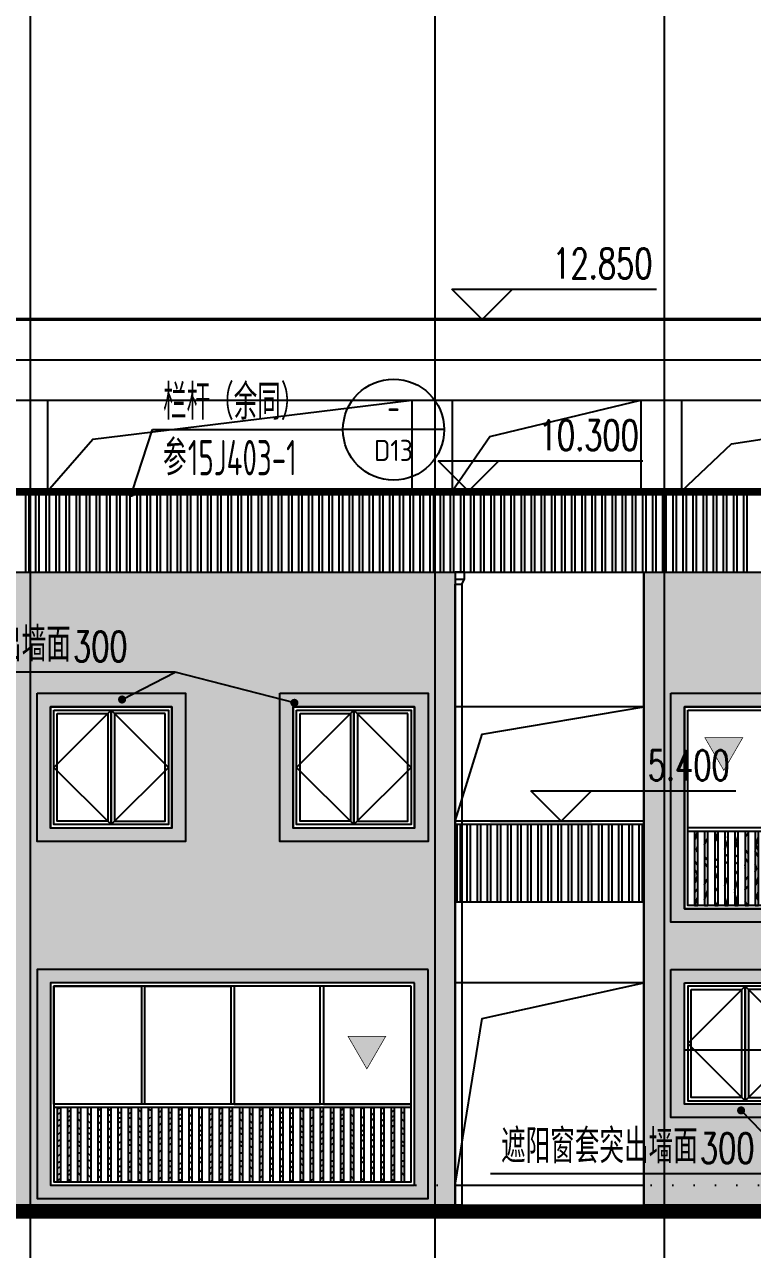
# Model space of a CAD drawing. Header units: millimetres. Extents: x -1048436 to -185795, y -983427 to 400387.
# Drawn here: x -728902 to -718105, y -742150 to -723964 of the extents above; entities that cross this region are included whole.
import ezdxf
from ezdxf.enums import TextEntityAlignment as Align

# ---------------------------------------------------------------- set-up
doc = ezdxf.new("R2010")
doc.units = ezdxf.units.MM
doc.header["$LTSCALE"] = 500
doc.linetypes.add('A-FP_05$0$pln_L5$0$Col_L4$0$PHANTOM', pattern=[63.5, 31.75, -6.35, 6.35, -6.35, 6.35, -6.35])
doc.linetypes.add('DOT', pattern=[6.35, 0, -6.35])
for name, color, linetype in [('DIM_ELEV', 3, 'Continuous'), ('PUB_TEXT', 7, 'Continuous'), ('建-填充', 9, 'Continuous'), ('建-文字', 4, 'Continuous'), ('建-楼梯-扶手栏杆', 3, 'Continuous'), ('建-窗', 135, 'Continuous'), ('建-符号', 13, 'Continuous'), ('建-符号-引出', 150, 'Continuous'), ('楼层虚线', 1, 'Continuous')]:
    doc.layers.add(name, color=color, linetype=linetype)
doc.layers.add('建-非打-01', color=6, linetype='Continuous', plot=False)
doc.styles.add('_TCH_DIM', font='SIMPLEX', dxfattribs={"bigfont": 'GBCBIG'})
doc.styles.add('XD2008', font='xd-hzs.shx', dxfattribs={"width": 0.7, "bigfont": 'xd-hztxt.shx'})
pattern_1 = [(360, (-728175.4, -637704.3), (800, 800), [40, -760]), (360, (-728735.4, -637624.3), (800, 800), [80, -720]), (360, (-728215.4, -637584.3), (800, 800), [40, -760]), (360, (-728695.4, -637504.3), (800, 800), [40, -760]), (360, (-728215.4, -637464.3), (800, 800), [40, -760]), (360, (-728655.4, -637424.3), (800, 800), [40, -760]), (360, (-728215.4, -637384.3), (800, 800), [40, -760]), (360, (-728655.4, -637304.3), (800, 800), [40, -440, 40, -280]), (360, (-728655.4, -637224.3), (800, 800), [80, -400, 40, -280]), (360, (-728695.4, -637104.3), (800, 800), [40, -120, 40, -320, 40, -240]), (360, (-728735.4, -637024.3), (800, 800), [40, -160, 80, -520]), (360, (-728215.4, -636984.3), (800, 800), [40, -760]), (360, (-728735.4, -636944.3), (800, 800), [40, -200, 40, -520]), (45, (-728815.4, -637704.33), (1e-07, 800), [113.137, -1018.234]), (45, (-728135.4, -637704.33), (1e-07, 800), [226.274, -905.0967]), (45, (-728135.4, -637304.33), (1e-07, 800), [56.568, -1074.803]), (45, (-728815.4, -637224.33), (1e-07, 800), [169.7056, -961.665]), (45, (-728135.4, -637224.33), (1e-07, 800), [282.843, -848.528]), (45, (-728135.4, -637104.33), (1e-07, 800), [169.7056, -961.665]), (315, (-728295.4, -637024.33), (800, -1e-07), [56.568, -1074.803]), (315, (-728575.4, -637664.33), (800, -1e-07), [113.137, -1018.234]), (315, (-728535.4, -637344.33), (800, -1e-07), [113.137, -1018.234]), (315, (-728295.4, -637504.33), (800, -1e-07), [113.137, -1018.234]), (315, (-728335.4, -637184.33), (800, -1e-07), [113.137, -1018.234]), (315, (-728295.4, -637104.33), (800, -1e-07), [169.7056, -961.665]), (315, (-728495.4, -637584.33), (800, -1e-07), [169.7056, -961.665]), (315, (-728375.4, -637544.33), (800, -1e-07), [169.7056, -961.665]), (315, (-728495.4, -637264.33), (800, -1e-07), [169.7056, -961.665]), (315, (-728415.4, -637224.33), (800, -1e-07), [169.7056, -961.665]), (26.56505, (-728775.4, -637544.33), (800, 2e-07), [89.443, -1699.4117]), (26.56505, (-728175.4, -637584.33), (800, 2e-07), [357.771, -1431.0835]), (26.56505, (-728175.4, -637464.33), (800, 2e-07), [357.771, -1431.0835]), (26.56505, (-728175.4, -637384.33), (800, 2e-07), [357.7712, -536, 178.888, -716.1952]), (26.56505, (-728095.4, -637264.33), (800, 2e-07), [89.443, -1699.4117]), (26.56505, (-728815.4, -636984.33), (800, 2e-07), [89.443, -1699.4117]), (26.56505, (-728175.4, -636984.33), (800, 2e-07), [178.8854, -1609.969]), (333.43495, (-728375.4, -637704.33), (800, -5e-07), [178.8854, -1609.969]), (333.43495, (-728655.4, -637504.33), (800, -5e-07), [178.8854, -1609.969]), (333.43495, (-728655.4, -637624.33), (800, -5e-07), [89.443, -1699.409]), (333.43495, (-728615.4, -637424.33), (800, -5e-07), [268.328, -1520.526]), (333.43495, (-728455.4, -637424.33), (800, -5e-07), [178.8854, -1609.969]), (333.43495, (-728375.4, -637384.33), (800, -5e-07), [178.8854, -1609.969]), (333.43495, (-728615.4, -637304.33), (800, -5e-07), [89.443, -1699.409]), (333.43495, (-728575.4, -637224.33), (800, -5e-07), [89.443, -1699.409]), (333.43495, (-728255.4, -637064.33), (800, -5e-07), [89.443, -1699.409]), (333.43495, (-728295.4, -637344.33), (800, -5e-07), [89.443, -1699.409]), (333.43495, (-728655.4, -637104.33), (800, -5e-07), [268.328, -1520.526]), (333.43495, (-728695.4, -637024.33), (800, -5e-07), [178.8854, -1609.969]), (333.43495, (-728255.4, -637264.33), (800, -5e-07), [89.44, -804.96, 89.44, -805.0144]), (333.43495, (-728495.4, -637104.33), (800, -5e-07), [178.8854, -1609.969]), (333.43495, (-728455.4, -637024.33), (800, -5e-07), [178.8854, -1609.969]), (333.43495, (-728695.4, -636944.33), (800, -5e-07), [178.8854, -1609.969]), (333.43495, (-728455.4, -636944.33), (800, -5e-07), [178.8854, -1609.969])]

# ---------------------------------------------------------------- blocks, each defined once
blk = doc.blocks.new('hgfhfgd')
at = {"layer": '建-窗', "linetype": 'Continuous'}
blk.add_line((32000, -47165), (32000, -48865), dxfattribs=at)
for points in [[(32900, -47115), (31100, -47115), (31100, -48915), (32900, -48915)], [(31150, -47165), (32000, -47165), (32000, -48865), (31150, -48865)], [(31200, -47215), (31950, -47215), (31950, -48815), (31200, -48815)], [(32000, -47165), (32850, -47165), (32850, -48865), (32000, -48865)], [(32800, -47215), (32050, -47215), (32050, -48815), (32800, -48815)]]:
    blk.add_lwpolyline(points, close=True, dxfattribs=at)
for points in [[(32000, -47165), (31150, -48015), (32000, -48865)], [(32000, -47165), (32850, -48015), (32000, -48865)]]:
    blk.add_lwpolyline(points, dxfattribs=at)
blk = doc.blocks.new('ffghfjj')
at = {"layer": '建-填充', "linetype": 'A-FP_05$0$pln_L5$0$Col_L4$0$PHANTOM'}
h = blk.add_hatch(dxfattribs=at)
h.set_pattern_fill('木纹01', color=256, scale=200)
h.set_pattern_definition([(97.24753, (-684428.8, -478958.74), (-894.5332, 692.6834), [40, -760]), (97.24753, (-684437.5, -479524.36), (-894.5332, 692.6834), [80, -720]), (97.24753, (-684542.8, -479013.6), (-894.5332, 692.6834), [40, -760]), (97.24753, (-684561.6, -479499.8), (-894.5332, 692.6834), [40, -760]), (97.24753, (-684661.8, -479028.7), (-894.5332, 692.6834), [40, -760]), (97.24753, (-684646, -479470.2), (-894.5332, 692.6834), [40, -760]), (97.24753, (-684741.2, -479038.8), (-894.5332, 692.6834), [40, -760]), (97.24753, (-684765, -479485.4), (-894.5332, 692.6834), [40, -440, 40, -280]), (97.24753, (-684844.4, -479495.5), (-894.5332, 692.6834), [80, -400, 40, -280]), (97.24753, (-684958.4, -479550.3), (-894.5332, 692.6834), [40, -120, 40, -320, 40, -240]), (97.24753, (-685032.7, -479600.05), (-894.5332, 692.6834), [40, -160, 80, -520]), (97.24753, (-685138, -479089.25), (-894.5332, 692.6834), [40, -760]), (97.24753, (-685112.1, -479610.15), (-894.5332, 692.6834), [40, -200, 40, -520]), (142.24753, (-684348.05, -479593.6), (-793.6083, -100.9249), [113.1368, -1018.23405]), (142.24753, (-684433.83, -478919.06), (-793.6083, -100.9249), [226.27416, -905.0967]), (142.24753, (-684830.64, -478969.5), (-793.6083, -100.9249), [56.568, -1074.80285]), (142.24753, (-684824.2, -479654.2), (-793.6083, -100.9249), [169.7056, -961.66525]), (142.24753, (-684910, -478979.6), (-793.6083, -100.9249), [282.8427, -848.5281]), (142.24753, (-685029.04, -478994.75), (-793.6083, -100.9249), [169.7056, -961.66525]), (52.24753, (-685088.2, -479163.57), (-100.9249, 793.6083), [56.568, -1074.80285]), (52.24753, (-684418, -479360.6), (-100.9249, 793.6083), [113.1368, -1018.23405]), (52.24753, (-684740.5, -479361.3), (-100.9249, 793.6083), [113.1368, -1018.23405]), (52.24753, (-684612.05, -479103), (-100.9249, 793.6083), [113.1368, -1018.23405]), (52.24753, (-684924.45, -479183.06), (-100.9249, 793.6083), [113.1368, -1018.23405]), (52.24753, (-685008.86, -479153.5), (-100.9249, 793.6083), [169.7056, -961.66525]), (52.24753, (-684507.46, -479291.3), (-100.9249, 793.6083), [169.7056, -961.66525]), (52.24753, (-684562.3, -479177.3), (-100.9249, 793.6083), [169.7056, -961.66525]), (52.24753, (-684824.9, -479331.7), (-100.9249, 793.6083), [169.7056, -961.66525]), (52.24753, (-684874.7, -479257.4), (-100.9249, 793.6083), [169.7056, -961.66525]), (123.812577, (-684511.8, -479574.13), (-100.92491, 793.60832), [89.4427, -1699.4117]), (123.812577, (-684547.83, -478973.88), (-100.92491, 793.60832), [357.7709, -1431.0835]), (123.812577, (-684666.87, -478989.02), (-100.92491, 793.60832), [357.7709, -1431.0835]), (123.812577, (-684746.23, -478999.1), (-100.92491, 793.60832), [357.7712, -536, 178.888, -716.1952]), (123.812577, (-684875.36, -478934.9), (-100.92491, 793.60832), [89.4427, -1699.4117]), (123.812577, (-685062.3, -479684.46), (-100.92491, 793.60832), [89.4427, -1699.4117]), (123.812577, (-685143.04, -479049.57), (-100.92491, 793.60832), [178.88544, -1609.96894]), (70.682475, (-684403.56, -479157.14), (-100.92491, 793.60832), [178.88544, -1609.96894]), (70.682475, (-684566.63, -479460.14), (-100.92491, 793.60832), [178.88544, -1609.96894]), (70.682475, (-684447.6, -479445), (-100.92491, 793.60832), [89.4427, -1699.40894]), (70.682475, (-684651.04, -479430.55), (-100.92491, 793.60832), [268.32816, -1520.5262]), (70.682475, (-684671.23, -479271.83), (-100.92491, 793.60832), [178.88544, -1609.96894]), (70.682475, (-684721, -479197.5), (-100.92491, 793.60832), [178.88544, -1609.96894]), (70.682475, (-684770.1, -479445.7), (-100.92491, 793.60832), [89.4427, -1699.40894]), (70.682475, (-684854.5, -479416.1), (-100.92491, 793.60832), [89.4427, -1699.40894]), (70.682475, (-685053.58, -479118.84), (-100.92491, 793.60832), [89.4427, -1699.40894]), (70.682475, (-684770.77, -479123.2), (-100.92491, 793.60832), [89.4427, -1699.40894]), (70.682475, (-684963.44, -479510.6), (-100.92491, 793.60832), [268.32816, -1520.5262]), (70.682475, (-685037.75, -479560.37), (-100.92491, 793.60832), [178.88544, -1609.96894]), (70.682475, (-684855.18, -479093.6), (-100.92491, 793.60832), [89.44, -804.96, 89.44, -805.0144]), (70.682475, (-684983.62, -479351.88), (-100.92491, 793.60832), [178.88544, -1609.96894]), (70.682475, (-685068.03, -479322.3), (-100.92491, 793.60832), [178.88544, -1609.96894]), (70.682475, (-685117.1, -479570.47), (-100.92491, 793.60832), [178.88544, -1609.96894]), (70.682475, (-685147.4, -479332.4), (-100.92491, 793.60832), [178.88544, -1609.96894])])
h.paths.add_polyline_path([(24500, -48965), (24450, -48965), (24450, -50065), (24500, -50065)])
h.paths.add_polyline_path([(24650, -48965), (24600, -48965), (24600, -50065), (24650, -50065)])
h.paths.add_polyline_path([(24800, -48965), (24750, -48965), (24750, -50065), (24800, -50065)])
h.paths.add_polyline_path([(24950, -48965), (24900, -48965), (24900, -50065), (24950, -50065)])
h.paths.add_polyline_path([(25100, -48965), (25050, -48965), (25050, -50065), (25100, -50065)])
h.paths.add_polyline_path([(25250, -48965), (25200, -48965), (25200, -50065), (25250, -50065)])
h.paths.add_polyline_path([(25400, -48965), (25350, -48965), (25350, -50065), (25400, -50065)])
h.paths.add_polyline_path([(25550, -48965), (25500, -48965), (25500, -50065), (25550, -50065)])
h.paths.add_polyline_path([(25700, -48965), (25650, -48965), (25650, -50065), (25700, -50065)])
h.paths.add_polyline_path([(25850, -48965), (25800, -48965), (25800, -50065), (25850, -50065)])
h.paths.add_polyline_path([(26000, -48965), (25950, -48965), (25950, -50065), (26000, -50065)])
h.paths.add_polyline_path([(26150, -48965), (26100, -48965), (26100, -50065), (26150, -50065)])
h.paths.add_polyline_path([(26300, -48965), (26250, -48965), (26250, -50065), (26300, -50065)])
h.paths.add_polyline_path([(26450, -48965), (26400, -48965), (26400, -50065), (26450, -50065)])
h.paths.add_polyline_path([(26600, -48965), (26550, -48965), (26550, -50065), (26600, -50065)])
h.paths.add_polyline_path([(26750, -48965), (26700, -48965), (26700, -50065), (26750, -50065)])
h.paths.add_polyline_path([(26900, -48965), (26850, -48965), (26850, -50065), (26900, -50065)])
h.paths.add_polyline_path([(27050, -48965), (27000, -48965), (27000, -50065), (27050, -50065)])
h.paths.add_polyline_path([(27200, -48965), (27150, -48965), (27150, -50065), (27200, -50065)])
h.paths.add_polyline_path([(27350, -48965), (27300, -48965), (27300, -50065), (27350, -50065)])
h.paths.add_polyline_path([(27500, -48965), (27450, -48965), (27450, -50065), (27500, -50065)])
h.paths.add_polyline_path([(27650, -48965), (27600, -48965), (27600, -50065), (27650, -50065)])
h.paths.add_polyline_path([(27800, -48965), (27750, -48965), (27750, -50065), (27800, -50065)])
h.paths.add_polyline_path([(27950, -48965), (27900, -48965), (27900, -50065), (27950, -50065)])
h.paths.add_polyline_path([(28100, -48965), (28050, -48965), (28050, -50065), (28100, -50065)])
h.paths.add_polyline_path([(28250, -48965), (28200, -48965), (28200, -50065), (28250, -50065)])
h.paths.add_polyline_path([(28400, -48965), (28350, -48965), (28350, -50065), (28400, -50065)])
h.paths.add_polyline_path([(28550, -48965), (28500, -48965), (28500, -50065), (28550, -50065)])
h.paths.add_polyline_path([(28700, -48965), (28650, -48965), (28650, -50065), (28700, -50065)])
h.paths.add_polyline_path([(28850, -48965), (28800, -48965), (28800, -50065), (28850, -50065)])
h.paths.add_polyline_path([(29000, -48965), (28950, -48965), (28950, -50065), (29000, -50065)])
h.paths.add_polyline_path([(29150, -48965), (29100, -48965), (29100, -50065), (29150, -50065)])
for p, q in [((29250, -48915), (24350, -48915)), ((29250, -48965), (24350, -48965))]:
    blk.add_line(p, q)
for points in [[(24500, -48965), (24450, -48965), (24450, -50065), (24500, -50065)], [(24650, -48965), (24600, -48965), (24600, -50065), (24650, -50065)], [(24800, -48965), (24750, -48965), (24750, -50065), (24800, -50065)], [(24950, -48965), (24900, -48965), (24900, -50065), (24950, -50065)], [(25100, -48965), (25050, -48965), (25050, -50065), (25100, -50065)], [(25250, -48965), (25200, -48965), (25200, -50065), (25250, -50065)], [(25400, -48965), (25350, -48965), (25350, -50065), (25400, -50065)], [(25550, -48965), (25500, -48965), (25500, -50065), (25550, -50065)], [(25700, -48965), (25650, -48965), (25650, -50065), (25700, -50065)], [(25850, -48965), (25800, -48965), (25800, -50065), (25850, -50065)], [(26000, -48965), (25950, -48965), (25950, -50065), (26000, -50065)], [(26150, -48965), (26100, -48965), (26100, -50065), (26150, -50065)], [(26300, -48965), (26250, -48965), (26250, -50065), (26300, -50065)], [(26450, -48965), (26400, -48965), (26400, -50065), (26450, -50065)], [(26600, -48965), (26550, -48965), (26550, -50065), (26600, -50065)], [(26750, -48965), (26700, -48965), (26700, -50065), (26750, -50065)], [(26900, -48965), (26850, -48965), (26850, -50065), (26900, -50065)], [(27050, -48965), (27000, -48965), (27000, -50065), (27050, -50065)], [(27200, -48965), (27150, -48965), (27150, -50065), (27200, -50065)], [(27350, -48965), (27300, -48965), (27300, -50065), (27350, -50065)], [(27500, -48965), (27450, -48965), (27450, -50065), (27500, -50065)], [(27650, -48965), (27600, -48965), (27600, -50065), (27650, -50065)], [(27800, -48965), (27750, -48965), (27750, -50065), (27800, -50065)], [(27950, -48965), (27900, -48965), (27900, -50065), (27950, -50065)], [(28100, -48965), (28050, -48965), (28050, -50065), (28100, -50065)], [(28250, -48965), (28200, -48965), (28200, -50065), (28250, -50065)], [(28400, -48965), (28350, -48965), (28350, -50065), (28400, -50065)], [(28550, -48965), (28500, -48965), (28500, -50065), (28550, -50065)], [(28700, -48965), (28650, -48965), (28650, -50065), (28700, -50065)], [(28850, -48965), (28800, -48965), (28800, -50065), (28850, -50065)], [(29000, -48965), (28950, -48965), (28950, -50065), (29000, -50065)], [(29150, -48965), (29100, -48965), (29100, -50065), (29150, -50065)]]:
    blk.add_lwpolyline(points, close=True)
at = {"layer": '建-窗', "linetype": 'Continuous'}
for p, q in [((25550, -47165), (25550, -48915)), ((25600, -47165), (25600, -48915)), ((26825, -47165), (26825, -48915)), ((28000, -47165), (28000, -48915)), ((28050, -47165), (28050, -48915))]:
    blk.add_line(p, q, dxfattribs=at)
for points in [[(24100, -46915), (29500, -46915), (29500, -50315), (24100, -50315)], [(24300, -47115), (29300, -47115), (29300, -50115), (24300, -50115)], [(24350, -47165), (29250, -47165), (29250, -50065), (24350, -50065)], [(24350, -47165), (25550, -47165), (25550, -48915), (24350, -48915)], [(25600, -47165), (26775, -47165), (26775, -48915), (25600, -48915)], [(28000, -47165), (26825, -47165), (26825, -48915), (28000, -48915)], [(29250, -47165), (28050, -47165), (28050, -48915), (29250, -48915)]]:
    blk.add_lwpolyline(points, close=True, dxfattribs=at)
blk = doc.blocks.new('jhgjds')
at = {"layer": '建-填充', "linetype": 'A-FP_05$0$pln_L5$0$Col_L4$0$PHANTOM'}
h = blk.add_hatch(dxfattribs=at)
h.set_pattern_fill('木纹01', color=256, scale=200, angle=-97.2475)
h.set_pattern_definition([(360, (640, -2e-07), (800, 800), [40, -760]), (360, (80, 80), (800, 800), [80, -720]), (360, (600, 120), (800, 800), [40, -760]), (360, (120, 200), (800, 800), [40, -760]), (360, (600, 240), (800, 800), [40, -760]), (360, (160, 280), (800, 800), [40, -760]), (360, (600, 320), (800, 800), [40, -760]), (360, (160, 400), (800, 800), [40, -440, 40, -280]), (360, (160, 480), (800, 800), [80, -400, 40, -280]), (360, (120, 600), (800, 800), [40, -120, 40, -320, 40, -240]), (360, (80, 680), (800, 800), [40, -160, 80, -520]), (360, (600, 720), (800, 800), [40, -760]), (360, (80, 760), (800, 800), [40, -200, 40, -520]), (45, (-6e-11, 0), (2e-07, 800), [113.137, -1018.234]), (45, (680, -2e-07), (2e-07, 800), [226.274, -905.0967]), (45, (680, 400), (2e-07, 800), [56.568, -1074.803]), (45, (1e-07, 480), (2e-07, 800), [169.7056, -961.665]), (45, (680, 480), (2e-07, 800), [282.843, -848.528]), (45, (680, 600), (2e-07, 800), [169.7056, -961.665]), (315, (520, 680), (800, -2e-07), [56.568, -1074.803]), (315, (240, 40), (800, -2e-07), [113.137, -1018.234]), (315, (280, 360), (800, -2e-07), [113.137, -1018.234]), (315, (520, 200), (800, -2e-07), [113.137, -1018.234]), (315, (480, 520), (800, -2e-07), [113.137, -1018.234]), (315, (520, 600), (800, -2e-07), [169.7056, -961.665]), (315, (320, 120), (800, -2e-07), [169.7056, -961.665]), (315, (440, 160), (800, -2e-07), [169.7056, -961.665]), (315, (320, 440), (800, -2e-07), [169.7056, -961.665]), (315, (400, 480), (800, -2e-07), [169.7056, -961.665]), (26.56505, (40, 160), (800, 1e-07), [89.443, -1699.4117]), (26.56505, (640, 120), (800, 1e-07), [357.771, -1431.0835]), (26.56505, (640, 240), (800, 1e-07), [357.771, -1431.0835]), (26.56505, (640, 320), (800, 1e-07), [357.7712, -536, 178.888, -716.1952]), (26.56505, (720, 440), (800, 1e-07), [89.443, -1699.4117]), (26.56505, (2e-07, 720), (800, 1e-07), [89.443, -1699.4117]), (26.56505, (640, 720), (800, 1e-07), [178.8854, -1609.969]), (333.43495, (440, -1e-07), (800, -5e-07), [178.8854, -1609.969]), (333.43495, (160, 200), (800, -5e-07), [178.8854, -1609.969]), (333.43495, (160, 80), (800, -5e-07), [89.443, -1699.409]), (333.43495, (200, 280), (800, -5e-07), [268.328, -1520.526]), (333.43495, (360, 280), (800, -5e-07), [178.8854, -1609.969]), (333.43495, (440, 320), (800, -5e-07), [178.8854, -1609.969]), (333.43495, (200, 400), (800, -5e-07), [89.443, -1699.409]), (333.43495, (240, 480), (800, -5e-07), [89.443, -1699.409]), (333.43495, (560, 640), (800, -5e-07), [89.443, -1699.409]), (333.43495, (520, 360), (800, -5e-07), [89.443, -1699.409]), (333.43495, (160, 600), (800, -5e-07), [268.328, -1520.526]), (333.43495, (120, 680), (800, -5e-07), [178.8854, -1609.969]), (333.43495, (560, 440), (800, -5e-07), [89.44, -804.96, 89.44, -805.0144]), (333.43495, (320, 600), (800, -5e-07), [178.8854, -1609.969]), (333.43495, (360, 680), (800, -5e-07), [178.8854, -1609.969]), (333.43495, (120, 760), (800, -5e-07), [178.8854, -1609.969]), (333.43495, (360, 760), (800, -5e-07), [178.8854, -1609.969])])
h.paths.add_polyline_path([(29550, -102339), (29600, -102339), (29600, -103439), (29550, -103439)])
h.paths.add_polyline_path([(29400, -102339), (29450, -102339), (29450, -103439), (29400, -103439)])
h.paths.add_polyline_path([(29250, -102339), (29300, -102339), (29300, -103439), (29250, -103439)])
h.paths.add_polyline_path([(29100, -102339), (29150, -102339), (29150, -103439), (29100, -103439)])
h.paths.add_polyline_path([(28950, -102339), (29000, -102339), (29000, -103439), (28950, -103439)])
h.paths.add_polyline_path([(28800, -102339), (28850, -102339), (28850, -103439), (28800, -103439)])
h.paths.add_polyline_path([(28650, -102339), (28700, -102339), (28700, -103439), (28650, -103439)])
h.paths.add_polyline_path([(28500, -102339), (28550, -102339), (28550, -103439), (28500, -103439)])
h.paths.add_polyline_path([(28350, -102339), (28400, -102339), (28400, -103439), (28350, -103439)])
h.paths.add_polyline_path([(28200, -102339), (28250, -102339), (28250, -103439), (28200, -103439)])
h.paths.add_polyline_path([(28050, -102339), (28100, -102339), (28100, -103439), (28050, -103439)])
h.paths.add_polyline_path([(27900, -102339), (27950, -102339), (27950, -103439), (27900, -103439)])
h.paths.add_polyline_path([(27750, -102339), (27800, -102339), (27800, -103439), (27750, -103439)])
h.paths.add_polyline_path([(27600, -102339), (27650, -102339), (27650, -103439), (27600, -103439)])
h.paths.add_polyline_path([(27450, -102339), (27500, -102339), (27500, -103439), (27450, -103439)])
h.paths.add_polyline_path([(27300, -102339), (27350, -102339), (27350, -103439), (27300, -103439)])
h.paths.add_polyline_path([(27150, -102339), (27200, -102339), (27200, -103439), (27150, -103439)])
h.paths.add_polyline_path([(27000, -102339), (27050, -102339), (27050, -103439), (27000, -103439)])
h.paths.add_polyline_path([(26850, -102339), (26900, -102339), (26900, -103439), (26850, -103439)])
h.paths.add_polyline_path([(26700, -102339), (26750, -102339), (26750, -103439), (26700, -103439)])
h.paths.add_polyline_path([(26550, -102339), (26600, -102339), (26600, -103439), (26550, -103439)])
h.paths.add_polyline_path([(26400, -102339), (26450, -102339), (26450, -103439), (26400, -103439)])
h.paths.add_polyline_path([(26250, -102339), (26300, -102339), (26300, -103439), (26250, -103439)])
h.paths.add_polyline_path([(26100, -102339), (26150, -102339), (26150, -103439), (26100, -103439)])
h.paths.add_polyline_path([(25950, -102339), (26000, -102339), (26000, -103439), (25950, -103439)])
h.paths.add_polyline_path([(25800, -102339), (25850, -102339), (25850, -103439), (25800, -103439)])
h.paths.add_polyline_path([(25650, -102339), (25700, -102339), (25700, -103439), (25650, -103439)])
h.paths.add_polyline_path([(25500, -102339), (25550, -102339), (25550, -103439), (25500, -103439)])
h.paths.add_polyline_path([(25350, -102339), (25400, -102339), (25400, -103439), (25350, -103439)])
h.paths.add_polyline_path([(25200, -102339), (25250, -102339), (25250, -103439), (25200, -103439)])
h.paths.add_polyline_path([(25050, -102339), (25100, -102339), (25100, -103439), (25050, -103439)])
h.paths.add_polyline_path([(24900, -102339), (24950, -102339), (24950, -103439), (24900, -103439)])
h.paths.add_polyline_path([(24750, -102339), (24800, -102339), (24800, -103439), (24750, -103439)])
h.paths.add_polyline_path([(24600, -102339), (24650, -102339), (24650, -103439), (24600, -103439)])
h.paths.add_polyline_path([(24450, -102339), (24500, -102339), (24500, -103439), (24450, -103439)])
for p, q in [((24350, -102289), (29650, -102289)), ((24350, -102339), (29650, -102339)), ((29700, -102289), (29700, -102289)), ((29700, -102339), (29700, -102339))]:
    blk.add_line(p, q)
for points in [[(24450, -102339), (24500, -102339), (24500, -103439), (24450, -103439)], [(24600, -102339), (24650, -102339), (24650, -103439), (24600, -103439)], [(24750, -102339), (24800, -102339), (24800, -103439), (24750, -103439)], [(24900, -102339), (24950, -102339), (24950, -103439), (24900, -103439)], [(25050, -102339), (25100, -102339), (25100, -103439), (25050, -103439)], [(25200, -102339), (25250, -102339), (25250, -103439), (25200, -103439)], [(25350, -102339), (25400, -102339), (25400, -103439), (25350, -103439)], [(25500, -102339), (25550, -102339), (25550, -103439), (25500, -103439)], [(25650, -102339), (25700, -102339), (25700, -103439), (25650, -103439)], [(25800, -102339), (25850, -102339), (25850, -103439), (25800, -103439)], [(25950, -102339), (26000, -102339), (26000, -103439), (25950, -103439)], [(26100, -102339), (26150, -102339), (26150, -103439), (26100, -103439)], [(26250, -102339), (26300, -102339), (26300, -103439), (26250, -103439)], [(26400, -102339), (26450, -102339), (26450, -103439), (26400, -103439)], [(26550, -102339), (26600, -102339), (26600, -103439), (26550, -103439)], [(26700, -102339), (26750, -102339), (26750, -103439), (26700, -103439)], [(26850, -102339), (26900, -102339), (26900, -103439), (26850, -103439)], [(27000, -102339), (27050, -102339), (27050, -103439), (27000, -103439)], [(27150, -102339), (27200, -102339), (27200, -103439), (27150, -103439)], [(27300, -102339), (27350, -102339), (27350, -103439), (27300, -103439)], [(27450, -102339), (27500, -102339), (27500, -103439), (27450, -103439)], [(27600, -102339), (27650, -102339), (27650, -103439), (27600, -103439)], [(27750, -102339), (27800, -102339), (27800, -103439), (27750, -103439)], [(27900, -102339), (27950, -102339), (27950, -103439), (27900, -103439)], [(28050, -102339), (28100, -102339), (28100, -103439), (28050, -103439)], [(28200, -102339), (28250, -102339), (28250, -103439), (28200, -103439)], [(28350, -102339), (28400, -102339), (28400, -103439), (28350, -103439)], [(28500, -102339), (28550, -102339), (28550, -103439), (28500, -103439)], [(28650, -102339), (28700, -102339), (28700, -103439), (28650, -103439)], [(28800, -102339), (28850, -102339), (28850, -103439), (28800, -103439)], [(28950, -102339), (29000, -102339), (29000, -103439), (28950, -103439)], [(29100, -102339), (29150, -102339), (29150, -103439), (29100, -103439)], [(29250, -102339), (29300, -102339), (29300, -103439), (29250, -103439)], [(29400, -102339), (29450, -102339), (29450, -103439), (29400, -103439)], [(29550, -102339), (29600, -102339), (29600, -103439), (29550, -103439)]]:
    blk.add_lwpolyline(points, close=True)
at = {"layer": '建-窗', "linetype": 'Continuous'}
blk.add_line((26975, -100539), (26975, -102289), dxfattribs=at)
for points in [[(24100, -100289), (29900, -100289), (29900, -103689), (24100, -103689)], [(24300, -100489), (29700, -100489), (29700, -103489), (24300, -103489)], [(24350, -100539), (29650, -100539), (29650, -103439), (24350, -103439)], [(24350, -100539), (25650, -100539), (25650, -102289), (24350, -102289)], [(25700, -100539), (26975, -100539), (26975, -102289), (25700, -102289)], [(28300, -100539), (27025, -100539), (27025, -102289), (28300, -102289)], [(29650, -100539), (28350, -100539), (28350, -102289), (29650, -102289)]]:
    blk.add_lwpolyline(points, close=True, dxfattribs=at)
blk = doc.blocks.new('jiuyuanchuang')
at = {"layer": '建-符号'}
h = blk.add_hatch(color=8, dxfattribs=at)
h.dxf.hatch_style = 1
h.paths.add_polyline_path([(4207218, -3799772), (4207498, -3799288), (4206939, -3799288)])
at = {"layer": '建-符号', "color": 0, "const_width": 10}
blk.add_lwpolyline([(4207218, -3799772), (4207498, -3799288), (4206939, -3799288), (4207218, -3799772)], dxfattribs=at)

msp = doc.modelspace()

# ---------------------------------------------------------------- hatches: boundary and pattern name
at = {"layer": '建-填充', "linetype": 'A-FP_05$0$pln_L5$0$Col_L4$0$PHANTOM'}
h = msp.add_hatch(dxfattribs=at)
h.set_pattern_fill('木纹01', color=256, scale=200, angle=-97.24753)
h.set_pattern_definition(pattern_1)
h.paths.add_polyline_path([(-735512.7, -732092.9), (-722515.4, -732092.9), (-722515.4, -741492.9), (-735512.7, -741492.9)])
h.paths.add_polyline_path([(-732715.4, -738192.9), (-734515.4, -738192.9), (-734515.4, -739992.9), (-732715.4, -739992.9)], flags=16)
h.paths.add_polyline_path([(-734515.4, -734092.9), (-729115.8, -734092.9), (-729115.8, -737092.9), (-734515.4, -737092.9)], flags=16)
h.paths.add_polyline_path([(-729115.4, -738192.9), (-730915.4, -738192.9), (-730915.4, -739992.9), (-729115.4, -739992.9)], flags=16)
h.paths.add_polyline_path([(-728515.4, -734092.9), (-726715.4, -734092.9), (-726715.4, -735892.9), (-728515.4, -735892.9)], flags=16)
h.paths.add_polyline_path([(-724915.4, -734092.9), (-723115.4, -734092.9), (-723115.4, -735892.9), (-724915.4, -735892.9)], flags=16)
h.paths.add_polyline_path([(-723115.4, -738192.9), (-728515.4, -738192.9), (-728515.4, -741192.9), (-723115.4, -741192.9)], flags=16)
h = msp.add_hatch(dxfattribs=at)
h.set_pattern_fill('木纹01', color=256, scale=200, angle=-97.24753)
h.set_pattern_definition(pattern_1)
h.paths.add_polyline_path([(-707915.4, -741492.9), (-719715.4, -741492.9), (-719715.4, -732092.9), (-707915.4, -732092.9)])
h.paths.add_polyline_path([(-719115.4, -738192.9), (-717315.4, -738192.9), (-717315.4, -739992.9), (-719115.4, -739992.9)], flags=16)
h.paths.add_polyline_path([(-713515.4, -738192.9), (-708515.4, -738192.9), (-708515.4, -741192.9), (-713515.4, -741192.9)], flags=16)
h.paths.add_polyline_path([(-715915.4, -738192.9), (-714115.4, -738192.9), (-714115.4, -739992.9), (-715915.4, -739992.9)], flags=16)
h.paths.add_polyline_path([(-714115.4, -734092.9), (-719115.4, -734092.9), (-719115.4, -737092.9), (-714115.4, -737092.9)], flags=16)
h.paths.add_polyline_path([(-711715.4, -734092.9), (-713515.4, -734092.9), (-713515.4, -735892.9), (-711715.4, -735892.9)], flags=16)
h.paths.add_polyline_path([(-708515.4, -734092.9), (-710315.4, -734092.9), (-710315.4, -735892.9), (-708515.4, -735892.9)], flags=16)

# ---------------------------------------------------------------- linework, layer by layer
for p, q in [((-735512.7, -728342.9), (-705115.4, -728342.9)), ((-735512.7, -728942.9), (-705115.4, -728942.9)), ((-735512.7, -729542.9), (-705115.4, -729542.9)), ((-728559.2, -729542.9), (-728559.2, -730892.9)), ((-723159.2, -729542.9), (-723159.2, -730892.9)), ((-722559.2, -729542.9), (-722559.2, -730892.9)), ((-719759.2, -729542.9), (-719759.2, -730892.9)), ((-719159.2, -729542.9), (-719159.2, -730892.9)), ((-735512.7, -732092.9), (-694297.8, -732092.9)), ((-722515.4, -732092.9), (-722515.4, -741492.9)), ((-722374.4, -732092.9), (-722515.4, -732092.9)), ((-722515.4, -732092.9), (-722515.4, -732198)), ((-722374.4, -732198), (-722374.4, -732092.9)), ((-719715.4, -732092.9), (-719715.4, -741492.9)), ((-722515.4, -732198), (-722374.4, -732198)), ((-722515.4, -732198), (-722515.4, -732274.6)), ((-722515.4, -732274.6), (-722415.4, -732274.6)), ((-722415.4, -732274.6), (-722374.4, -732198)), ((-719715.4, -734092.9), (-722515.4, -734092.9)), ((-719715.4, -736992.9), (-722515.4, -736992.9)), ((-719715.4, -738192.9), (-722515.4, -738192.9)), ((-722515.4, -741192.9), (-719715.4, -741192.9)), ((-760892, -741492.9), (-669551.6, -741492.9))]:
    msp.add_line(p, q)
for points, const_width in [([(-755312.7, -741492.9), (-755312.7, -727592.9), (-739012.7, -727592.9), (-739012.7, -718592.9), (-735512.7, -718592.9), (-735512.7, -730892.9), (-705115.4, -730892.9), (-705115.4, -726492.9), (-693115.4, -726492.9), (-693115.4, -723492.9), (-681765.4, -723492.9), (-681765.4, -727692.9), (-674412.6, -727692.9), (-674412.6, -741592.9)], 100), ([(-735512.7, -728342.9), (-705115.4, -728342.9)], 50), ([(-764523.3, -741592.9), (-667991.7, -741592.9)], 200)]:
    msp.add_lwpolyline(points, dxfattribs=dict(const_width=const_width))
for points in [[(-728559.2, -730892.9), (-727888.2, -730121.9), (-723159.2, -729542.9)], [(-722559.2, -730892.9), (-722002.2, -730081.1), (-719759.2, -729542.9)], [(-719159.2, -730892.9), (-718414.8, -730189.6), (-714159.2, -729542.9)], [(-722515.4, -735792.9), (-722116.1, -734500.5), (-719715.4, -734092.9)], [(-722515.4, -741192.9), (-722116.1, -738723.2), (-719715.4, -738192.9)]]:
    msp.add_lwpolyline(points)
for points in [[(-735512.7, -732092.9), (-722515.4, -732092.9), (-722515.4, -741492.9), (-735512.7, -741492.9)], [(-707915.4, -741492.9), (-719715.4, -741492.9), (-719715.4, -732092.9), (-707915.4, -732092.9)], [(-722515.4, -732274.6), (-722415.4, -732274.6), (-722415.4, -741492.9), (-722515.4, -741492.9)], [(-728715.4, -733892.9), (-726515.4, -733892.9), (-726515.4, -736092.9), (-728715.4, -736092.9)], [(-725115.4, -733892.9), (-722915.4, -733892.9), (-722915.4, -736092.9), (-725115.4, -736092.9)], [(-728515.4, -734092.9), (-726715.4, -734092.9), (-726715.4, -735892.9), (-728515.4, -735892.9)], [(-724915.4, -734092.9), (-723115.4, -734092.9), (-723115.4, -735892.9), (-724915.4, -735892.9)], [(-714115.4, -734092.9), (-719115.4, -734092.9), (-719115.4, -737092.9), (-714115.4, -737092.9)], [(-719315.4, -737992.9), (-717115.4, -737992.9), (-717115.4, -740192.9), (-719315.4, -740192.9)], [(-723115.4, -738192.9), (-728515.4, -738192.9), (-728515.4, -741192.9), (-723115.4, -741192.9)], [(-719115.4, -738192.9), (-717315.4, -738192.9), (-717315.4, -739992.9), (-719115.4, -739992.9)]]:
    msp.add_lwpolyline(points, close=True)
at = {"layer": 'DIM_ELEV'}
for p, q in [((-722115.4, -728342.9), (-722565.4, -727892.9)), ((-722565.4, -727892.9), (-719527.9, -727892.9)), ((-722115.4, -728342.9), (-721665.4, -727892.9)), ((-723165.4, -728342.9), (-721665.4, -728342.9)), ((-722317.6, -730892.9), (-722767.6, -730442.9)), ((-722767.6, -730442.9), (-719730.1, -730442.9)), ((-722317.6, -730892.9), (-721867.6, -730442.9)), ((-723367.6, -730892.9), (-721867.6, -730892.9)), ((-720940.4, -735792.9), (-721390.4, -735342.9)), ((-721390.4, -735342.9), (-718352.9, -735342.9)), ((-720940.4, -735792.9), (-720490.4, -735342.9)), ((-721990.4, -735792.9), (-720490.4, -735792.9))]:
    msp.add_line(p, q, dxfattribs=at)
at = {"layer": '建-楼梯-扶手栏杆'}
for p, q in [((-735512.7, -730892.9), (-705115.4, -730892.9)), ((-735512.7, -730942.9), (-705115.4, -730942.9)), ((-728887.7, -730942.9), (-728887.7, -732092.9)), ((-728837.7, -730942.9), (-728837.7, -732092.9)), ((-728737.7, -730942.9), (-728737.7, -732092.9)), ((-728687.7, -730942.9), (-728687.7, -732092.9)), ((-728587.7, -730942.9), (-728587.7, -732092.9)), ((-728537.7, -730942.9), (-728537.7, -732092.9)), ((-728437.7, -730942.9), (-728437.7, -732092.9)), ((-728387.7, -730942.9), (-728387.7, -732092.9)), ((-728287.7, -730942.9), (-728287.7, -732092.9)), ((-728237.7, -730942.9), (-728237.7, -732092.9)), ((-728137.7, -730942.9), (-728137.7, -732092.9)), ((-728087.7, -730942.9), (-728087.7, -732092.9)), ((-727987.7, -730942.9), (-727987.7, -732092.9)), ((-727937.7, -730942.9), (-727937.7, -732092.9)), ((-727837.7, -730942.9), (-727837.7, -732092.9)), ((-727787.7, -730942.9), (-727787.7, -732092.9)), ((-727687.7, -730942.9), (-727687.7, -732092.9)), ((-727637.7, -730942.9), (-727637.7, -732092.9)), ((-727537.7, -730942.9), (-727537.7, -732092.9)), ((-727487.7, -730942.9), (-727487.7, -732092.9)), ((-727387.7, -730942.9), (-727387.7, -732092.9)), ((-727337.7, -730942.9), (-727337.7, -732092.9)), ((-727237.7, -730942.9), (-727237.7, -732092.9)), ((-727187.7, -730942.9), (-727187.7, -732092.9)), ((-727087.7, -730942.9), (-727087.7, -732092.9)), ((-727037.7, -730942.9), (-727037.7, -732092.9)), ((-726937.7, -730942.9), (-726937.7, -732092.9)), ((-726887.7, -730942.9), (-726887.7, -732092.9)), ((-726787.7, -730942.9), (-726787.7, -732092.9)), ((-726737.7, -730942.9), (-726737.7, -732092.9)), ((-726637.7, -730942.9), (-726637.7, -732092.9)), ((-726587.7, -730942.9), (-726587.7, -732092.9)), ((-726487.7, -730942.9), (-726487.7, -732092.9)), ((-726437.7, -730942.9), (-726437.7, -732092.9)), ((-726337.7, -730942.9), (-726337.7, -732092.9)), ((-726287.7, -730942.9), (-726287.7, -732092.9)), ((-726187.7, -730942.9), (-726187.7, -732092.9)), ((-726137.7, -730942.9), (-726137.7, -732092.9)), ((-726037.7, -730942.9), (-726037.7, -732092.9)), ((-725987.7, -730942.9), (-725987.7, -732092.9)), ((-725887.7, -730942.9), (-725887.7, -732092.9)), ((-725837.7, -730942.9), (-725837.7, -732092.9)), ((-725737.7, -730942.9), (-725737.7, -732092.9)), ((-725687.7, -730942.9), (-725687.7, -732092.9)), ((-725587.7, -730942.9), (-725587.7, -732092.9)), ((-725537.7, -730942.9), (-725537.7, -732092.9)), ((-725437.7, -730942.9), (-725437.7, -732092.9)), ((-725387.7, -730942.9), (-725387.7, -732092.9)), ((-725287.7, -730942.9), (-725287.7, -732092.9)), ((-725237.7, -730942.9), (-725237.7, -732092.9)), ((-725137.7, -730942.9), (-725137.7, -732092.9)), ((-725087.7, -730942.9), (-725087.7, -732092.9)), ((-724987.7, -730942.9), (-724987.7, -732092.9)), ((-724937.7, -730942.9), (-724937.7, -732092.9)), ((-724837.7, -730942.9), (-724837.7, -732092.9)), ((-724787.7, -730942.9), (-724787.7, -732092.9)), ((-724687.7, -730942.9), (-724687.7, -732092.9)), ((-724637.7, -730942.9), (-724637.7, -732092.9)), ((-724537.7, -730942.9), (-724537.7, -732092.9)), ((-724487.7, -730942.9), (-724487.7, -732092.9)), ((-724387.7, -730942.9), (-724387.7, -732092.9)), ((-724337.7, -730942.9), (-724337.7, -732092.9)), ((-724237.7, -730942.9), (-724237.7, -732092.9)), ((-724187.7, -730942.9), (-724187.7, -732092.9)), ((-724087.7, -730942.9), (-724087.7, -732092.9)), ((-724037.7, -730942.9), (-724037.7, -732092.9)), ((-723937.7, -730942.9), (-723937.7, -732092.9)), ((-723887.7, -730942.9), (-723887.7, -732092.9)), ((-723787.7, -730942.9), (-723787.7, -732092.9)), ((-723737.7, -730942.9), (-723737.7, -732092.9)), ((-723637.7, -730942.9), (-723637.7, -732092.9)), ((-723587.7, -730942.9), (-723587.7, -732092.9)), ((-723487.7, -730942.9), (-723487.7, -732092.9)), ((-723437.7, -730942.9), (-723437.7, -732092.9)), ((-723337.7, -730942.9), (-723337.7, -732092.9)), ((-723287.7, -730942.9), (-723287.7, -732092.9)), ((-723187.7, -730942.9), (-723187.7, -732092.9)), ((-723137.7, -730942.9), (-723137.7, -732092.9)), ((-723037.7, -730942.9), (-723037.7, -732092.9)), ((-722987.7, -730942.9), (-722987.7, -732092.9)), ((-722887.7, -730942.9), (-722887.7, -732092.9)), ((-722837.7, -730942.9), (-722837.7, -732092.9)), ((-722737.7, -730942.9), (-722737.7, -732092.9)), ((-722687.7, -730942.9), (-722687.7, -732092.9)), ((-722587.7, -730942.9), (-722587.7, -732092.9)), ((-722537.7, -730942.9), (-722537.7, -732092.9)), ((-722437.7, -730942.9), (-722437.7, -732092.9)), ((-722387.7, -730942.9), (-722387.7, -732092.9)), ((-722287.7, -730942.9), (-722287.7, -732092.9)), ((-722237.7, -730942.9), (-722237.7, -732092.9)), ((-722137.7, -730942.9), (-722137.7, -732092.9)), ((-722087.7, -730942.9), (-722087.7, -732092.9)), ((-721987.7, -730942.9), (-721987.7, -732092.9)), ((-721937.7, -730942.9), (-721937.7, -732092.9)), ((-721837.7, -730942.9), (-721837.7, -732092.9)), ((-721787.7, -730942.9), (-721787.7, -732092.9)), ((-721687.7, -730942.9), (-721687.7, -732092.9)), ((-721637.7, -730942.9), (-721637.7, -732092.9)), ((-721537.7, -730942.9), (-721537.7, -732092.9)), ((-721487.7, -730942.9), (-721487.7, -732092.9)), ((-721387.7, -730942.9), (-721387.7, -732092.9)), ((-721337.7, -730942.9), (-721337.7, -732092.9)), ((-721237.7, -730942.9), (-721237.7, -732092.9)), ((-721187.7, -730942.9), (-721187.7, -732092.9)), ((-721087.7, -730942.9), (-721087.7, -732092.9)), ((-721037.7, -730942.9), (-721037.7, -732092.9)), ((-720937.7, -730942.9), (-720937.7, -732092.9)), ((-720887.7, -730942.9), (-720887.7, -732092.9)), ((-720787.7, -730942.9), (-720787.7, -732092.9)), ((-720737.7, -730942.9), (-720737.7, -732092.9)), ((-720637.7, -730942.9), (-720637.7, -732092.9)), ((-720587.7, -730942.9), (-720587.7, -732092.9)), ((-720487.7, -730942.9), (-720487.7, -732092.9)), ((-720437.7, -730942.9), (-720437.7, -732092.9)), ((-720337.7, -730942.9), (-720337.7, -732092.9)), ((-720287.7, -730942.9), (-720287.7, -732092.9)), ((-720187.7, -730942.9), (-720187.7, -732092.9)), ((-720137.7, -730942.9), (-720137.7, -732092.9)), ((-720037.7, -730942.9), (-720037.7, -732092.9)), ((-719987.7, -730942.9), (-719987.7, -732092.9)), ((-719887.7, -730942.9), (-719887.7, -732092.9)), ((-719837.7, -730942.9), (-719837.7, -732092.9)), ((-719737.7, -730942.9), (-719737.7, -732092.9)), ((-719687.7, -730942.9), (-719687.7, -732092.9)), ((-719587.7, -730942.9), (-719587.7, -732092.9)), ((-719537.7, -730942.9), (-719537.7, -732092.9)), ((-719437.7, -730942.9), (-719437.7, -732092.9)), ((-719387.7, -730942.9), (-719387.7, -732092.9)), ((-719287.7, -730942.9), (-719287.7, -732092.9)), ((-719237.7, -730942.9), (-719237.7, -732092.9)), ((-719137.7, -730942.9), (-719137.7, -732092.9)), ((-719087.7, -730942.9), (-719087.7, -732092.9)), ((-718987.7, -730942.9), (-718987.7, -732092.9)), ((-718937.7, -730942.9), (-718937.7, -732092.9)), ((-718837.7, -730942.9), (-718837.7, -732092.9)), ((-718787.7, -730942.9), (-718787.7, -732092.9)), ((-718687.7, -730942.9), (-718687.7, -732092.9)), ((-718637.7, -730942.9), (-718637.7, -732092.9)), ((-718537.7, -730942.9), (-718537.7, -732092.9)), ((-718487.7, -730942.9), (-718487.7, -732092.9)), ((-718387.7, -730942.9), (-718387.7, -732092.9)), ((-718337.7, -730942.9), (-718337.7, -732092.9)), ((-718237.7, -730942.9), (-718237.7, -732092.9)), ((-718187.7, -730942.9), (-718187.7, -732092.9)), ((-719715.4, -735792.9), (-722515.4, -735792.9)), ((-719715.4, -735842.9), (-722515.4, -735842.9)), ((-722490.4, -735842.9), (-722490.4, -736992.9)), ((-722440.4, -735842.9), (-722440.4, -736992.9)), ((-722340.4, -735842.9), (-722340.4, -736992.9)), ((-722290.4, -735842.9), (-722290.4, -736992.9)), ((-722190.4, -735842.9), (-722190.4, -736992.9)), ((-722140.4, -735842.9), (-722140.4, -736992.9)), ((-722040.4, -735842.9), (-722040.4, -736992.9)), ((-721990.4, -735842.9), (-721990.4, -736992.9)), ((-721890.4, -735842.9), (-721890.4, -736992.9)), ((-721840.4, -735842.9), (-721840.4, -736992.9)), ((-721740.4, -735842.9), (-721740.4, -736992.9)), ((-721690.4, -735842.9), (-721690.4, -736992.9)), ((-721590.4, -735842.9), (-721590.4, -736992.9)), ((-721540.4, -735842.9), (-721540.4, -736992.9)), ((-721440.4, -735842.9), (-721440.4, -736992.9)), ((-721390.4, -735842.9), (-721390.4, -736992.9)), ((-721290.4, -735842.9), (-721290.4, -736992.9)), ((-721240.4, -735842.9), (-721240.4, -736992.9)), ((-721140.4, -735842.9), (-721140.4, -736992.9)), ((-721090.4, -735842.9), (-721090.4, -736992.9)), ((-720990.4, -735842.9), (-720990.4, -736992.9)), ((-720940.4, -735842.9), (-720940.4, -736992.9)), ((-720840.4, -735842.9), (-720840.4, -736992.9)), ((-720790.4, -735842.9), (-720790.4, -736992.9)), ((-720690.4, -735842.9), (-720690.4, -736992.9)), ((-720640.4, -735842.9), (-720640.4, -736992.9)), ((-720540.4, -735842.9), (-720540.4, -736992.9)), ((-720490.4, -735842.9), (-720490.4, -736992.9)), ((-720390.4, -735842.9), (-720390.4, -736992.9)), ((-720340.4, -735842.9), (-720340.4, -736992.9)), ((-720240.4, -735842.9), (-720240.4, -736992.9)), ((-720190.4, -735842.9), (-720190.4, -736992.9)), ((-720090.4, -735842.9), (-720090.4, -736992.9)), ((-720090.4, -735842.9), (-720090.4, -736992.9)), ((-720040.4, -735842.9), (-720040.4, -736992.9)), ((-720040.4, -735842.9), (-720040.4, -736992.9)), ((-719940.4, -735842.9), (-719940.4, -736992.9)), ((-719890.4, -735842.9), (-719890.4, -736992.9)), ((-719790.4, -735842.9), (-719790.4, -736992.9)), ((-719740.4, -735842.9), (-719740.4, -736992.9))]:
    msp.add_line(p, q, dxfattribs=at)
at = {"layer": '建-符号'}
for p, q in [((-727303.8, -730900), (-727003.7, -729978.9)), ((-727003.7, -729978.9), (-724178, -729978.9)), ((-722678, -729978.9), (-724178, -729978.9))]:
    msp.add_line(p, q, dxfattribs=at)
for centre, radius in [((-723428, -729978.9), 750), ((-727314, -730931.2), 32.8)]:
    msp.add_circle(centre, radius, dxfattribs=at)
at = {"layer": '建-符号-引出'}
for p, q in [((-726666.6, -733578.8), (-731288.8, -733578.8)), ((-727454.4, -733985.2), (-726666.6, -733578.8)), ((-724898.9, -734034.7), (-726666.6, -733578.8)), ((-724898.9, -734034.7), (-726666.6, -733578.8)), ((-718273.4, -740085.9), (-717368.4, -741027.1)), ((-717368.4, -741027.1), (-721990.5, -741027.1))]:
    msp.add_line(p, q, dxfattribs=at)
at = {"layer": '建-符号-引出', "const_width": 60}
for points in [[(-727481, -733999, 1), (-727427.7, -733971.5, 1)], [(-724869.8, -734042.2, 1), (-724927.9, -734027.2, 1)], [(-724869.8, -734042.2, 1), (-724927.9, -734027.2, 1)], [(-718294.2, -740064.3, 1), (-718252.6, -740107.5, 1)]]:
    msp.add_lwpolyline(points, format="xyb", close=True, dxfattribs=at)
at = {"layer": '建-非打-01'}
for p, q in [((-728815.4, -722005.4), (-728815.4, -743021.7)), ((-722815.4, -722005.4), (-722815.4, -743021.7)), ((-719415.4, -722005.4), (-719415.4, -743021.7))]:
    msp.add_line(p, q, dxfattribs=at)
msp.add_lwpolyline([(-719115.4, -738192.9), (-717315.4, -738192.9), (-717315.4, -739192.9), (-719115.4, -739192.9)], close=True, dxfattribs=at)
at = {"layer": '楼层虚线', "linetype": 'DOT', "ltscale": 0.1}
msp.add_line((-763116.5, -741192.9), (-669551.6, -741192.9), dxfattribs=at)

# ---------------------------------------------------------------- block references
for name, p in [('ffghfjj', (-743415.4, -686977.5)), ('hgfhfgd', (-759615.4, -686977.5)), ('hgfhfgd', (-756015.4, -686977.5))]:
    msp.add_blockref(name, p)
at = {"xscale": -1}
for name, p, rotation in [('jiuyuanchuang', (468280.8, -6277997.7), 239.9999999999741), ('jhgjds', (-698815.4, -637704.3), 359.9999999959946), ('jiuyuanchuang', (462986.6, -6282429), 239.9999999999741)]:
    msp.add_blockref(name, p, dxfattribs=dict(at, rotation=rotation))
msp.add_blockref('hgfhfgd', (-686215.4, -691077.5), dxfattribs=at)

# ---------------------------------------------------------------- texts
at = {"layer": 'PUB_TEXT', "style": '_TCH_DIM', "width": 0.705882}
for s, p in [('12.850', (-721072.9, -727735.4)), ('10.300', (-721275.1, -730285.4)), ('5.400', (-719657.9, -735185.4))]:
    msp.add_text(s, height=446.25, dxfattribs=at).set_placement(p)
at = {"layer": '建-文字'}
for s, height, style, width, p in [('栏杆（余同）', 525, 'XD2008', 0.7, (-726846.2, -729829.7)), ('参', 525, 'XD2008', 0.7, (-726846.2, -730657.3)), ('15J403-1', 525, 'XD2008', 0.7, (-726478.7, -730657.3)), ('300', 446.25, '_TCH_DIM', 0.705882, (-728182.4, -733421.3)), ('300', 446.25, '_TCH_DIM', 0.705882, (-718884.1, -740869.6))]:
    msp.add_text(s, height=height, dxfattribs=dict(at, style=style, width=width)).set_placement(p)
at = {"layer": '建-文字', "style": 'XD2008'}
for s, height, width, p, p2 in [('-', 400.2, 0.962963, (-723521.4, -729841.3), (-723334.7, -729841.3)), ('D13', 314.27, 1.238095, (-723716.1, -730444.5), (-723140, -730444.5))]:
    msp.add_text(s, height=height, dxfattribs=dict(at, width=width)).set_placement(p, p2, align=Align.FIT)
at = {"layer": '建-文字', "style": '_TCH_DIM'}
for p in [(-731131.3, -733421.3), (-721833, -740869.6)]:
    msp.add_text('遮阳窗套突出墙面', height=506.38, dxfattribs=at).set_placement(p)

doc.saveas('drawing.dxf')
